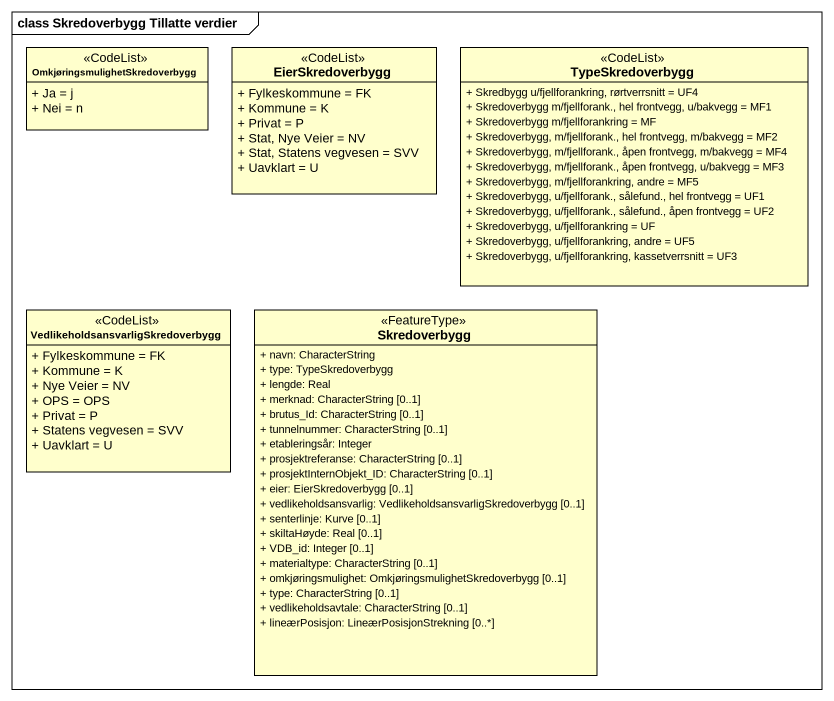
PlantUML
@startuml
mainframe class Skredoverbygg Tillatte verdier
hide circle
hide empty members
skinparam classAttributeIconSize 0
class "OmkjøringsmulighetSkredoverbygg" as OmkjøringsmulighetSkredoverb <<CodeList>> {
  + Ja = j
  + Nei = n
}
class EierSkredoverbygg <<CodeList>> {
  + Fylkeskommune = FK
  + Kommune = K
  + Privat = P
  + Stat, Nye Veier = NV
  + Stat, Statens vegvesen = SVV
  + Uavklart = U
}
class TypeSkredoverbygg <<CodeList>> {
  + Skredbygg u/fjellforankring, rørtverrsnitt = UF4
  + Skredoverbygg m/fjellforank., hel frontvegg, u/bakvegg = MF1
  + Skredoverbygg m/fjellforankring = MF
  + Skredoverbygg, m/fjellforank., hel frontvegg, m/bakvegg = MF2
  + Skredoverbygg, m/fjellforank., åpen frontvegg, m/bakvegg = MF4
  + Skredoverbygg, m/fjellforank., åpen frontvegg, u/bakvegg = MF3
  + Skredoverbygg, m/fjellforankring, andre = MF5
  + Skredoverbygg, u/fjellforank., sålefund., hel frontvegg = UF1
  + Skredoverbygg, u/fjellforank., sålefund., åpen frontvegg = UF2
  + Skredoverbygg, u/fjellforankring = UF
  + Skredoverbygg, u/fjellforankring, andre = UF5
  + Skredoverbygg, u/fjellforankring, kassetverrsnitt = UF3
}
class "VedlikeholdsansvarligSkredoverbygg" as VedlikeholdsansvarligSkredov <<CodeList>> {
  + Fylkeskommune = FK
  + Kommune = K
  + Nye Veier = NV
  + OPS = OPS
  + Privat = P
  + Statens vegvesen = SVV
  + Uavklart = U
}
class Skredoverbygg <<FeatureType>> {
  + navn: CharacterString
  + type: TypeSkredoverbygg
  + lengde: Real
  + merknad: CharacterString [0..1]
  + brutus_Id: CharacterString [0..1]
  + tunnelnummer: CharacterString [0..1]
  + etableringsår: Integer
  + prosjektreferanse: CharacterString [0..1]
  + prosjektInternObjekt_ID: CharacterString [0..1]
  + eier: EierSkredoverbygg [0..1]
  + vedlikeholdsansvarlig: VedlikeholdsansvarligSkredoverbygg [0..1]
  + senterlinje: Kurve [0..1]
  + skiltaHøyde: Real [0..1]
  + VDB_id: Integer [0..1]
  + materialtype: CharacterString [0..1]
  + omkjøringsmulighet: OmkjøringsmulighetSkredoverbygg [0..1]
  + type: CharacterString [0..1]
  + vedlikeholdsavtale: CharacterString [0..1]
  + lineærPosisjon: LineærPosisjonStrekning [0..*]
}
@enduml
